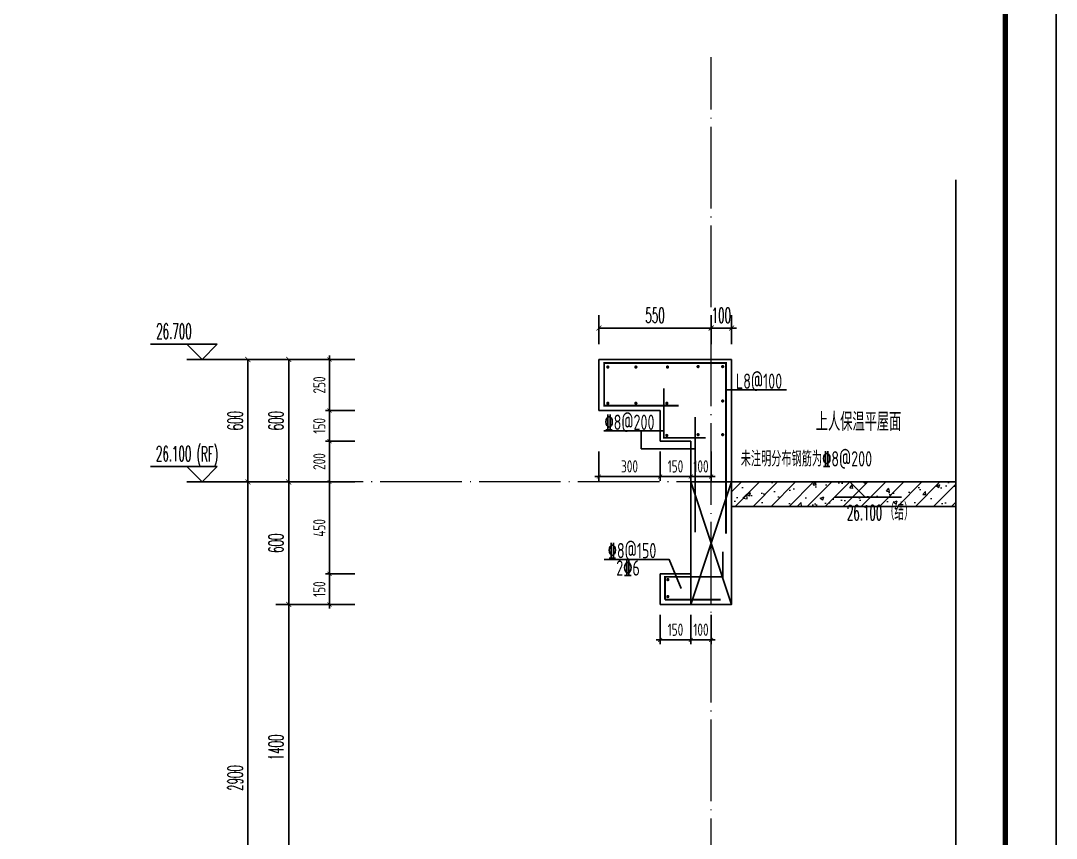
# Model space of a CAD drawing. Extents: x 826826 to 1642106, y -156213 to 399140.
# Drawn here: x 1590521 to 1595596, y 300521 to 304526 of the extents above; entities that cross this region are included whole.
import ezdxf

# ---------------------------------------------------------------- set-up
doc = ezdxf.new("R2010")
doc.units = 0
doc.header["$LTSCALE"] = 1000
doc.linetypes.add('DOTE', pattern=[2.42, 2, -0.2, 0.02, -0.2])
doc.layers.get('0').update_dxf_attribs({"linetype": 'CONTINUOUS'})
doc.layers.get('DEFPOINTS').update_dxf_attribs({"linetype": 'CONTINUOUS'})
for name, color, linetype in [('C-Sheet-图框', 101, 'CONTINUOUS'), ('DIM', 2, 'CONTINUOUS'), ('DIM_ELEV', 3, 'CONTINUOUS'), ('DIM_SYMB', 3, 'CONTINUOUS'), ('PUB_DIM', 3, 'CONTINUOUS'), ('PUB_TEXT', 2, 'CONTINUOUS'), ('REIN', 6, 'CONTINUOUS'), ('S-大样-砼线', 7, 'CONTINUOUS'), ('S-引出线', 40, 'CONTINUOUS'), ('TEXT', 2, 'CONTINUOUS'), ('WALL', 5, 'CONTINUOUS'), ('yichutu', 7, 'CONTINUOUS')]:
    doc.layers.add(name, color=color, linetype=linetype)
for name, color, linetype, lineweight in [('DOTE', 251, 'DOTE', 9), ('PUB_HATCH', 8, 'CONTINUOUS', 9), ('图框', 9, 'CONTINUOUS', 18)]:
    doc.layers.add(name, color=color, linetype=linetype, lineweight=lineweight)
doc.styles.add('_TCH_DIM', font='SIMPLEX.shx', dxfattribs={"width": 0.7, "bigfont": 'GBCBIG.shx'})
doc.styles.add('_TCH_DIM_T3', font='SIMPLEX.shx', dxfattribs={"width": 0.494118, "bigfont": 'GBCBIG.shx'})
doc.styles.add('TSSD_DIMENSION', font='Tssdeng.shx', dxfattribs={"width": 0.7, "bigfont": 'tssdchn.shx'})
doc.styles.add('TSSD_REIN', font='tssdeng.shx', dxfattribs={"width": 0.7, "height": 300, "bigfont": 'tssdchn.shx'})
doc.styles.add('宋体', font='', dxfattribs={"height": 50})
doc.styles.get('宋体').set_extended_font_data('SimSun')
doc.dimstyles.new('_TCH_ARCH&&25', dxfattribs={"dimtxt": 74.375, "dimasz": 25, "dimexe": 62.5, "dimexo": 75, "dimgap": 25, "dimtad": 1, "dimdec": 0, "dimzin": 0, "dimdsep": 46, "dimtxsty": '_TCH_DIM_T3', "dimblk": 'ARCHTICK', "dimcen": 0.09, "dimclrt": 7, "dimazin": 0, "dimtfac": 1, "dimtdec": 0, "dimtix": 1, "dimtmove": 2, "dimatfit": 3, "dimldrblk": 'ARCHTICK', "dimfxl": 0, "dimtolj": 1, "dimtzin": 0, "dimarcsym": 0})
doc.dimstyles.new('TSSD_20_20', dxfattribs={"dimtxt": 60, "dimasz": 20, "dimexe": 20, "dimexo": 50, "dimgap": 20, "dimtad": 1, "dimdec": 0, "dimzin": 0, "dimdsep": 46, "dimtxsty": 'TSSD_DIMENSION', "dimblk": 'ARCHTICK', "dimblk1": 'ARCHTICK', "dimblk2": 'ARCHTICK', "dimcen": 0, "dimdle": 20, "dimclrt": 7, "dimadec": 0, "dimazin": 0, "dimtfac": 1, "dimtdec": 0, "dimtix": 1, "dimtmove": 2, "dimatfit": 3, "dimfxl": 0, "dimtolj": 1, "dimtzin": 0, "dimarcsym": 0})

# ---------------------------------------------------------------- blocks, each defined once
blk = doc.blocks.new('GFDDDDRG')
at = {"layer": '图框'}
blk.add_lwpolyline([(923310, -107437), (923310, -159999), (893610, -159999), (893610, -107437)], close=True, dxfattribs=at)
blk.add_lwpolyline([(923310, -107437), (923310, -159999), (893610, -159999), (893610, -107437)], close=True, dxfattribs=at)
at = {"layer": '图框', "const_width": 50}
blk.add_lwpolyline([(894110, -159499), (922810, -159499), (922810, -108687), (894110, -108687)], close=True, dxfattribs=at)
blk = doc.blocks.new('yct-1051-594-26275-14850-25-1002.0')
at = {"layer": 'yichutu', "color": 7}
blk.add_lwpolyline([(0, 0), (0, 14850), (26275, 14850), (26275, 0)], close=True, dxfattribs=at)
blk = doc.blocks.new('A$C351C53CB')
at = {"layer": 'C-Sheet-图框', "color": 0}
for p, q in [((-1026.8, 1088.8), (-244, 1088.8)), ((-1026.8, 1088.8), (-244, 1088.8)), ((-726.4, 1088.8), (-726.4, 263.8)), ((-1026.8, 951.3), (-244, 951.3)), ((-1026.8, 813.8), (-244, 813.8)), ((-1026.8, 676.3), (-244, 676.3)), ((-1026.8, 538.8), (-244, 538.8)), ((-1026.8, 401.3), (-244, 401.3))]:
    blk.add_line(p, q, dxfattribs=at)
at = {"layer": 'C-Sheet-图框', "color": 0, "const_width": 6}
blk.add_lwpolyline([(-1026.8, 263.8), (-244, 263.8), (-244, 1226.3), (-1026.8, 1226.3)], close=True, dxfattribs=at)
at = {"layer": 'DIM_ELEV'}
for p, q in [((-150, 6475), (-478, 6475)), ((-225, 6400), (-300, 6475)), ((-225, 6400), (-150, 6475)), ((200, 6400), (-300, 6400)), ((-150, 5875), (-478, 5875)), ((-225, 5800), (-300, 5875)), ((-225, 5800), (-150, 5875)), ((200, 5800), (-300, 5800)), ((-150, 75), (-478, 75)), ((-225, 0), (-300, 75)), ((-225, 0), (-150, 75)), ((200, 0), (-300, 0))]:
    blk.add_line(p, q, dxfattribs=at)
at = {"layer": 'DIM_ELEV', "color": 1}
for p, q in [((-150, 2975), (-478, 2975)), ((-225, 2900), (-300, 2975)), ((-225, 2900), (-150, 2975)), ((200, 2900), (-300, 2900))]:
    blk.add_line(p, q, dxfattribs=at)
at = {"layer": 'PUB_TEXT', "style": '_TCH_DIM'}
for s, height, width, p in [('26.700', 74.38, 0.494118, (-449.1, 6501.3)), ('26.100', 74.38, 0.494118, (-450.5, 5901.3)), ('(RF)', 74.38, 0.494118, (-251.8, 5900)), ('楼层', 84.4, 0.7, (-927.6, 978.3)), ('标高H（m）', 84.4, 0.7, (-623.1, 989.4)), ('4', 74.4, 0.494118, (-883.3, 840.1)), ('8.700', 74.38, 0.494118, (-560, 842)), ('5', 74.4, 0.494118, (-883.3, 702.6)), ('11.600', 74.38, 0.494118, (-560, 704.5)), ('6', 74.4, 0.494118, (-883.3, 565.1)), ('14.500', 74.38, 0.494118, (-560, 567)), ('7', 74.4, 0.494118, (-883.3, 427.6)), ('17.400', 74.38, 0.494118, (-560, 429.5)), ('8', 74.4, 0.494118, (-883.3, 290.1)), ('20.300', 74.38, 0.494118, (-560, 292)), ('H', 74.4, 0.494118, (-480.6, 101.2)), ('(4~8F)', 74.38, 0.494118, (-424.8, 100))]:
    blk.add_text(s, height=height, dxfattribs=dict(at, width=width)).set_placement(p)
at = {"layer": 'PUB_TEXT', "color": 1, "style": '_TCH_DIM', "width": 0.494118}
for s, p in [('23.200', (-449.1, 3001.3)), ('(9F)', (-243.7, 3000))]:
    blk.add_text(s, height=74.38, dxfattribs=at).set_placement(p)
at = {"layer": 'PUB_TEXT', "color": 2, "style": '宋体', "width": 0.8}
blk.add_text('标准层标高对应表', height=56.96, dxfattribs=at).set_placement((-990.8, 1128.7))
blk = doc.blocks.new('_ArchTick')
at = {"color": 0, "linetype": 'ByBlock', "const_width": 0.15}
blk.add_lwpolyline([(-0.5, -0.5), (0.5, 0.5)], dxfattribs=at)
blk = doc.blocks.new('*D1263')
at = {"layer": 'DEFPOINTS', "color": 0}
for p in [(1593654.7, 301666.4), (1593804.7, 301666.4), (1593804.7, 301492.7)]:
    blk.add_point(p, dxfattribs=at)
at = {"layer": 'DIM', "color": 0, "lineweight": -2}
for p, q in [((1593654.7, 301616.4), (1593654.7, 301472.7)), ((1593804.7, 301616.4), (1593804.7, 301472.7)), ((1593634.7, 301492.7), (1593824.7, 301492.7))]:
    blk.add_line(p, q, dxfattribs=at)
at = {"layer": 'DIM', "color": 0, "lineweight": -2, "xscale": 20, "yscale": 20, "zscale": 20, "rotation": 180}
blk.add_blockref('_ArchTick', (1593654.7, 301492.7), dxfattribs=at)
at = {"layer": 'DIM', "color": 0, "lineweight": -2, "xscale": 20, "yscale": 20, "zscale": 20}
blk.add_blockref('_ArchTick', (1593804.7, 301492.7), dxfattribs=at)
at = {"layer": 'DIM', "color": 7, "insert": (1593729.7, 301542.7), "char_height": 60, "attachment_point": 5, "style": 'TSSD_DIMENSION'}
blk.add_mtext('\\A1;150', dxfattribs=at)
blk = doc.blocks.new('*D1264')
at = {"layer": 'DEFPOINTS', "color": 0}
for p in [(1593804.7, 301666.4), (1593904.7, 301666.4), (1593904.7, 301492.7)]:
    blk.add_point(p, dxfattribs=at)
at = {"layer": 'DIM', "color": 0, "lineweight": -2}
for p, q in [((1593804.7, 301616.4), (1593804.7, 301472.7)), ((1593904.7, 301616.4), (1593904.7, 301472.7)), ((1593804.7, 301492.7), (1593784.7, 301492.7)), ((1593804.7, 301492.7), (1593904.7, 301492.7)), ((1593904.7, 301492.7), (1593924.7, 301492.7))]:
    blk.add_line(p, q, dxfattribs=at)
at = {"layer": 'DIM', "color": 0, "lineweight": -2, "xscale": 20, "yscale": 20, "zscale": 20}
blk.add_blockref('_ArchTick', (1593804.7, 301492.7), dxfattribs=at)
at = {"layer": 'DIM', "color": 0, "lineweight": -2, "xscale": 20, "yscale": 20, "zscale": 20, "rotation": 180}
blk.add_blockref('_ArchTick', (1593904.7, 301492.7), dxfattribs=at)
at = {"layer": 'DIM', "color": 7, "insert": (1593854.7, 301542.7), "char_height": 60, "attachment_point": 5, "style": 'TSSD_DIMENSION'}
blk.add_mtext('\\A1;100', dxfattribs=at)
blk = doc.blocks.new('*D1265')
at = {"layer": 'DEFPOINTS', "color": 0}
for p in [(1593354.7, 302466.4), (1593654.7, 302466.4), (1593654.7, 302292.7)]:
    blk.add_point(p, dxfattribs=at)
at = {"layer": 'DIM', "color": 0, "lineweight": -2}
for p, q in [((1593354.7, 302416.4), (1593354.7, 302272.7)), ((1593654.7, 302416.4), (1593654.7, 302272.7)), ((1593334.7, 302292.7), (1593674.7, 302292.7))]:
    blk.add_line(p, q, dxfattribs=at)
at = {"layer": 'DIM', "color": 0, "lineweight": -2, "xscale": 20, "yscale": 20, "zscale": 20, "rotation": 180}
blk.add_blockref('_ArchTick', (1593354.7, 302292.7), dxfattribs=at)
at = {"layer": 'DIM', "color": 0, "lineweight": -2, "xscale": 20, "yscale": 20, "zscale": 20}
blk.add_blockref('_ArchTick', (1593654.7, 302292.7), dxfattribs=at)
at = {"layer": 'DIM', "color": 7, "insert": (1593504.7, 302342.7), "char_height": 60, "attachment_point": 5, "style": 'TSSD_DIMENSION'}
blk.add_mtext('\\A1;300', dxfattribs=at)
blk = doc.blocks.new('*D1266')
at = {"layer": 'DEFPOINTS', "color": 0}
for p in [(1593654.7, 302466.4), (1593804.7, 302466.4), (1593804.7, 302292.7)]:
    blk.add_point(p, dxfattribs=at)
at = {"layer": 'DIM', "color": 0, "lineweight": -2}
for p, q in [((1593654.7, 302416.4), (1593654.7, 302272.7)), ((1593804.7, 302416.4), (1593804.7, 302272.7)), ((1593634.7, 302292.7), (1593824.7, 302292.7))]:
    blk.add_line(p, q, dxfattribs=at)
at = {"layer": 'DIM', "color": 0, "lineweight": -2, "xscale": 20, "yscale": 20, "zscale": 20, "rotation": 180}
blk.add_blockref('_ArchTick', (1593654.7, 302292.7), dxfattribs=at)
at = {"layer": 'DIM', "color": 0, "lineweight": -2, "xscale": 20, "yscale": 20, "zscale": 20}
blk.add_blockref('_ArchTick', (1593804.7, 302292.7), dxfattribs=at)
at = {"layer": 'DIM', "color": 7, "insert": (1593729.7, 302342.7), "char_height": 60, "attachment_point": 5, "style": 'TSSD_DIMENSION'}
blk.add_mtext('\\A1;150', dxfattribs=at)
blk = doc.blocks.new('*D1267')
at = {"layer": 'DEFPOINTS', "color": 0}
for p in [(1593804.7, 302466.4), (1593904.7, 302466.4), (1593904.7, 302292.7)]:
    blk.add_point(p, dxfattribs=at)
at = {"layer": 'DIM', "color": 0, "lineweight": -2}
for p, q in [((1593804.7, 302416.4), (1593804.7, 302272.7)), ((1593904.7, 302416.4), (1593904.7, 302272.7)), ((1593804.7, 302292.7), (1593784.7, 302292.7)), ((1593804.7, 302292.7), (1593904.7, 302292.7)), ((1593904.7, 302292.7), (1593924.7, 302292.7))]:
    blk.add_line(p, q, dxfattribs=at)
at = {"layer": 'DIM', "color": 0, "lineweight": -2, "xscale": 20, "yscale": 20, "zscale": 20}
blk.add_blockref('_ArchTick', (1593804.7, 302292.7), dxfattribs=at)
at = {"layer": 'DIM', "color": 0, "lineweight": -2, "xscale": 20, "yscale": 20, "zscale": 20, "rotation": 180}
blk.add_blockref('_ArchTick', (1593904.7, 302292.7), dxfattribs=at)
at = {"layer": 'DIM', "color": 7, "insert": (1593854.7, 302342.7), "char_height": 60, "attachment_point": 5, "style": 'TSSD_DIMENSION'}
blk.add_mtext('\\A1;100', dxfattribs=at)
blk = doc.blocks.new('*D1268')
at = {"layer": 'DEFPOINTS', "color": 0}
for p in [(1593904.7, 303020.5), (1593354.7, 302866.4), (1593904.7, 302866.4)]:
    blk.add_point(p, dxfattribs=at)
at = {"layer": 'PUB_DIM', "color": 0, "lineweight": -2}
for p, q in [((1593354.7, 302941.4), (1593354.7, 303083)), ((1593904.7, 302941.4), (1593904.7, 303083)), ((1593354.7, 303020.5), (1593904.7, 303020.5))]:
    blk.add_line(p, q, dxfattribs=at)
at = {"layer": 'PUB_DIM', "color": 0, "lineweight": -2, "xscale": 25, "yscale": 25, "zscale": 25, "rotation": 180}
blk.add_blockref('_ArchTick', (1593354.7, 303020.5), dxfattribs=at)
at = {"layer": 'PUB_DIM', "color": 0, "lineweight": -2, "xscale": 25, "yscale": 25, "zscale": 25}
blk.add_blockref('_ArchTick', (1593904.7, 303020.5), dxfattribs=at)
at = {"layer": 'PUB_DIM', "color": 7, "insert": (1593629.7, 303082.7), "char_height": 74.38, "attachment_point": 5, "style": '_TCH_DIM_T3'}
blk.add_mtext('\\A1;550', dxfattribs=at)
blk = doc.blocks.new('*D1269')
at = {"layer": 'DEFPOINTS', "color": 0}
for p in [(1594004.7, 303020.5), (1593904.7, 302866.4), (1594004.7, 302866.4)]:
    blk.add_point(p, dxfattribs=at)
at = {"layer": 'PUB_DIM', "color": 0, "lineweight": -2}
for p, q in [((1593904.7, 302941.4), (1593904.7, 303083)), ((1594004.7, 302941.4), (1594004.7, 303083)), ((1593904.7, 303020.5), (1593879.7, 303020.5)), ((1593904.7, 303020.5), (1594004.7, 303020.5)), ((1594004.7, 303020.5), (1594029.7, 303020.5))]:
    blk.add_line(p, q, dxfattribs=at)
at = {"layer": 'PUB_DIM', "color": 0, "lineweight": -2, "xscale": 25, "yscale": 25, "zscale": 25}
blk.add_blockref('_ArchTick', (1593904.7, 303020.5), dxfattribs=at)
at = {"layer": 'PUB_DIM', "color": 0, "lineweight": -2, "xscale": 25, "yscale": 25, "zscale": 25, "rotation": 180}
blk.add_blockref('_ArchTick', (1594004.7, 303020.5), dxfattribs=at)
at = {"layer": 'PUB_DIM', "color": 7, "insert": (1593954.7, 303082.7), "char_height": 74.38, "attachment_point": 5, "style": '_TCH_DIM_T3'}
blk.add_mtext('\\A1;100', dxfattribs=at)
blk = doc.blocks.new('*D1270')
at = {"layer": 'DEFPOINTS', "color": 0}
for p in [(1592034.5, 302866.4), (1592209.1, 302866.4), (1592209.1, 302616.4)]:
    blk.add_point(p, dxfattribs=at)
at = {"layer": 'DIM', "color": 0, "lineweight": -2}
for p, q in [((1592159.1, 302866.4), (1592014.5, 302866.4)), ((1592034.5, 302596.4), (1592034.5, 302886.4)), ((1592159.1, 302616.4), (1592014.5, 302616.4))]:
    blk.add_line(p, q, dxfattribs=at)
at = {"layer": 'DIM', "color": 0, "lineweight": -2, "xscale": 20, "yscale": 20, "zscale": 20}
for p, rotation in [((1592034.5, 302866.4), 90), ((1592034.5, 302616.4), 270)]:
    blk.add_blockref('_ArchTick', p, dxfattribs=dict(at, rotation=rotation))
at = {"layer": 'DIM', "color": 7, "insert": (1591984.5, 302741.4), "char_height": 60, "attachment_point": 5, "rotation": 90, "style": 'TSSD_DIMENSION'}
blk.add_mtext('\\A1;250', dxfattribs=at)
blk = doc.blocks.new('*D1271')
at = {"layer": 'DEFPOINTS', "color": 0}
for p in [(1592034.5, 302616.4), (1592209.1, 302616.4), (1592209.1, 302466.4)]:
    blk.add_point(p, dxfattribs=at)
at = {"layer": 'DIM', "color": 0, "lineweight": -2}
for p, q in [((1592159.1, 302616.4), (1592014.5, 302616.4)), ((1592034.5, 302446.4), (1592034.5, 302636.4)), ((1592159.1, 302466.4), (1592014.5, 302466.4))]:
    blk.add_line(p, q, dxfattribs=at)
at = {"layer": 'DIM', "color": 0, "lineweight": -2, "xscale": 20, "yscale": 20, "zscale": 20}
for p, rotation in [((1592034.5, 302616.4), 90), ((1592034.5, 302466.4), 270)]:
    blk.add_blockref('_ArchTick', p, dxfattribs=dict(at, rotation=rotation))
at = {"layer": 'DIM', "color": 7, "insert": (1591984.5, 302541.4), "char_height": 60, "attachment_point": 5, "rotation": 90, "style": 'TSSD_DIMENSION'}
blk.add_mtext('\\A1;150', dxfattribs=at)
blk = doc.blocks.new('*D1272')
at = {"layer": 'DEFPOINTS', "color": 0}
for p in [(1592034.5, 302466.4), (1592209.1, 302466.4), (1592209.1, 302266.4)]:
    blk.add_point(p, dxfattribs=at)
at = {"layer": 'DIM', "color": 0, "lineweight": -2}
for p, q in [((1592159.1, 302466.4), (1592014.5, 302466.4)), ((1592034.5, 302246.4), (1592034.5, 302486.4)), ((1592159.1, 302266.4), (1592014.5, 302266.4))]:
    blk.add_line(p, q, dxfattribs=at)
at = {"layer": 'DIM', "color": 0, "lineweight": -2, "xscale": 20, "yscale": 20, "zscale": 20}
for p, rotation in [((1592034.5, 302466.4), 90), ((1592034.5, 302266.4), 270)]:
    blk.add_blockref('_ArchTick', p, dxfattribs=dict(at, rotation=rotation))
at = {"layer": 'DIM', "color": 7, "insert": (1591984.5, 302366.4), "char_height": 60, "attachment_point": 5, "rotation": 90, "style": 'TSSD_DIMENSION'}
blk.add_mtext('\\A1;200', dxfattribs=at)
blk = doc.blocks.new('*D1273')
at = {"layer": 'DEFPOINTS', "color": 0}
for p in [(1592034.5, 302266.4), (1592209.1, 302266.4), (1592209.1, 301816.4)]:
    blk.add_point(p, dxfattribs=at)
at = {"layer": 'DIM', "color": 0, "lineweight": -2}
for p, q in [((1592034.5, 301796.4), (1592034.5, 302286.4)), ((1592159.1, 302266.4), (1592014.5, 302266.4)), ((1592159.1, 301816.4), (1592014.5, 301816.4))]:
    blk.add_line(p, q, dxfattribs=at)
at = {"layer": 'DIM', "color": 0, "lineweight": -2, "xscale": 20, "yscale": 20, "zscale": 20}
for p, rotation in [((1592034.5, 302266.4), 90), ((1592034.5, 301816.4), 270)]:
    blk.add_blockref('_ArchTick', p, dxfattribs=dict(at, rotation=rotation))
at = {"layer": 'DIM', "color": 7, "insert": (1591984.5, 302041.4), "char_height": 60, "attachment_point": 5, "rotation": 90, "style": 'TSSD_DIMENSION'}
blk.add_mtext('\\A1;450', dxfattribs=at)
blk = doc.blocks.new('*D1274')
at = {"layer": 'DEFPOINTS', "color": 0}
for p in [(1592034.5, 301816.4), (1592209.1, 301816.4), (1592209.1, 301666.4)]:
    blk.add_point(p, dxfattribs=at)
at = {"layer": 'DIM', "color": 0, "lineweight": -2}
for p, q in [((1592034.5, 301646.4), (1592034.5, 301836.4)), ((1592159.1, 301816.4), (1592014.5, 301816.4)), ((1592159.1, 301666.4), (1592014.5, 301666.4))]:
    blk.add_line(p, q, dxfattribs=at)
at = {"layer": 'DIM', "color": 0, "lineweight": -2, "xscale": 20, "yscale": 20, "zscale": 20}
for p, rotation in [((1592034.5, 301816.4), 90), ((1592034.5, 301666.4), 270)]:
    blk.add_blockref('_ArchTick', p, dxfattribs=dict(at, rotation=rotation))
at = {"layer": 'DIM', "color": 7, "insert": (1591984.5, 301741.4), "char_height": 60, "attachment_point": 5, "rotation": 90, "style": 'TSSD_DIMENSION'}
blk.add_mtext('\\A1;150', dxfattribs=at)
blk = doc.blocks.new('*D1289')
at = {"layer": 'DEFPOINTS', "color": 0}
for p in [(1591834.5, 301666.4), (1592134.5, 301666.4), (1592134.5, 300266.4)]:
    blk.add_point(p, dxfattribs=at)
at = {"layer": 'PUB_DIM', "color": 0, "lineweight": -2}
for p, q in [((1592059.5, 301666.4), (1591772, 301666.4)), ((1591834.5, 300266.4), (1591834.5, 301666.4)), ((1592059.5, 300266.4), (1591772, 300266.4))]:
    blk.add_line(p, q, dxfattribs=at)
at = {"layer": 'PUB_DIM', "color": 0, "lineweight": -2, "xscale": 25, "yscale": 25, "zscale": 25}
for p, rotation in [((1591834.5, 301666.4), 90), ((1591834.5, 300266.4), 270)]:
    blk.add_blockref('_ArchTick', p, dxfattribs=dict(at, rotation=rotation))
at = {"layer": 'PUB_DIM', "color": 7, "insert": (1591772.3, 300966.4), "char_height": 74.38, "attachment_point": 5, "rotation": 90, "style": '_TCH_DIM_T3'}
blk.add_mtext('\\A1;1400', dxfattribs=at)
blk = doc.blocks.new('*D1290')
at = {"layer": 'DEFPOINTS', "color": 0}
for p in [(1591834.5, 302266.4), (1592134.5, 302266.4), (1592134.5, 301666.4)]:
    blk.add_point(p, dxfattribs=at)
at = {"layer": 'PUB_DIM', "color": 0, "lineweight": -2}
for p, q in [((1592059.5, 302266.4), (1591772, 302266.4)), ((1591834.5, 301666.4), (1591834.5, 302266.4)), ((1592059.5, 301666.4), (1591772, 301666.4))]:
    blk.add_line(p, q, dxfattribs=at)
at = {"layer": 'PUB_DIM', "color": 0, "lineweight": -2, "xscale": 25, "yscale": 25, "zscale": 25}
for p, rotation in [((1591834.5, 302266.4), 90), ((1591834.5, 301666.4), 270)]:
    blk.add_blockref('_ArchTick', p, dxfattribs=dict(at, rotation=rotation))
at = {"layer": 'PUB_DIM', "color": 7, "insert": (1591772.3, 301966.4), "char_height": 74.38, "attachment_point": 5, "rotation": 90, "style": '_TCH_DIM_T3'}
blk.add_mtext('\\A1;600', dxfattribs=at)
blk = doc.blocks.new('*D1291')
at = {"layer": 'DEFPOINTS', "color": 0}
for p in [(1591834.5, 302866.4), (1592134.5, 302866.4), (1592134.5, 302266.4)]:
    blk.add_point(p, dxfattribs=at)
at = {"layer": 'PUB_DIM', "color": 0, "lineweight": -2}
for p, q in [((1592059.5, 302866.4), (1591772, 302866.4)), ((1591834.5, 302266.4), (1591834.5, 302866.4)), ((1592059.5, 302266.4), (1591772, 302266.4))]:
    blk.add_line(p, q, dxfattribs=at)
at = {"layer": 'PUB_DIM', "color": 0, "lineweight": -2, "xscale": 25, "yscale": 25, "zscale": 25}
for p, rotation in [((1591834.5, 302866.4), 90), ((1591834.5, 302266.4), 270)]:
    blk.add_blockref('_ArchTick', p, dxfattribs=dict(at, rotation=rotation))
at = {"layer": 'PUB_DIM', "color": 7, "insert": (1591772.3, 302566.4), "char_height": 74.38, "attachment_point": 5, "rotation": 90, "style": '_TCH_DIM_T3'}
blk.add_mtext('\\A1;600', dxfattribs=at)
blk = doc.blocks.new('*D1297')
at = {"layer": 'DEFPOINTS', "color": 0}
for p in [(1591634.5, 302266.4), (1592134.5, 302266.4), (1592134.5, 299366.4)]:
    blk.add_point(p, dxfattribs=at)
at = {"layer": 'PUB_DIM', "color": 0, "lineweight": -2}
for p, q in [((1592059.5, 302266.4), (1591572, 302266.4)), ((1591634.5, 299366.4), (1591634.5, 302266.4)), ((1592059.5, 299366.4), (1591572, 299366.4))]:
    blk.add_line(p, q, dxfattribs=at)
at = {"layer": 'PUB_DIM', "color": 0, "lineweight": -2, "xscale": 25, "yscale": 25, "zscale": 25}
for p, rotation in [((1591634.5, 302266.4), 90), ((1591634.5, 299366.4), 270)]:
    blk.add_blockref('_ArchTick', p, dxfattribs=dict(at, rotation=rotation))
at = {"layer": 'PUB_DIM', "color": 7, "insert": (1591572.3, 300816.4), "char_height": 74.38, "attachment_point": 5, "rotation": 90, "style": '_TCH_DIM_T3'}
blk.add_mtext('\\A1;2900', dxfattribs=at)
blk = doc.blocks.new('*D1298')
at = {"layer": 'DEFPOINTS', "color": 0}
for p in [(1591634.5, 302866.4), (1592134.5, 302866.4), (1592134.5, 302266.4)]:
    blk.add_point(p, dxfattribs=at)
at = {"layer": 'PUB_DIM', "color": 0, "lineweight": -2}
for p, q in [((1592059.5, 302866.4), (1591572, 302866.4)), ((1591634.5, 302266.4), (1591634.5, 302866.4)), ((1592059.5, 302266.4), (1591572, 302266.4))]:
    blk.add_line(p, q, dxfattribs=at)
at = {"layer": 'PUB_DIM', "color": 0, "lineweight": -2, "xscale": 25, "yscale": 25, "zscale": 25}
for p, rotation in [((1591634.5, 302866.4), 90), ((1591634.5, 302266.4), 270)]:
    blk.add_blockref('_ArchTick', p, dxfattribs=dict(at, rotation=rotation))
at = {"layer": 'PUB_DIM', "color": 7, "insert": (1591572.3, 302566.4), "char_height": 74.38, "attachment_point": 5, "rotation": 90, "style": '_TCH_DIM_T3'}
blk.add_mtext('\\A1;600', dxfattribs=at)
blk = doc.blocks.new('20210810.12293333')
at = {"layer": 'REIN', "const_width": 9}
for points in [[(366.8, 974.1), (1.3, 974.1), (1.3, 1182.5), (599, 1182.5), (599, 347.5)], [(447.9, 353.1), (447.9, 917.8)], [(299.3, 23.5), (299.3, 135.2), (583.1, 135.2), (583.1, 258.2)]]:
    blk.add_lwpolyline(points, dxfattribs=at)
at = {"layer": 'REIN', "const_width": 8}
for points in [[(15.6, 1162.9, 1), (23.6, 1162.9, 1)], [(153, 1162.9, 1), (161, 1162.9, 1)], [(307.9, 1162.9, 1), (315.9, 1162.9, 1)], [(457.7, 1165.1, 1), (465.7, 1165.1, 1)], [(578.4, 1165.1, 1), (586.4, 1165.1, 1)], [(15.6, 985.4, 1), (23.6, 985.4, 1)], [(153, 985.4, 1), (161, 985.4, 1)], [(304.5, 985.4, 1), (312.5, 985.4, 1)], [(578.4, 996.6, 1), (586.4, 996.6, 1)], [(304.5, 827.9, 1), (312.5, 827.9, 1)], [(457.7, 831.7, 1), (465.7, 831.7, 1)], [(578.4, 831.7, 1), (586.4, 831.7, 1)], [(309.5, 121.6, 1), (317.5, 121.6, 1)], [(309.5, 38.7, 1), (317.5, 38.7, 1)]]:
    blk.add_lwpolyline(points, format="xyb", close=True, dxfattribs=at)
at = {"layer": 'REIN'}
for points in [[(293.9, 1058.5, 9, 9, 0), (293.9, 815.8, 9, 9, 0), (498.4, 815.8, 9, 9, 0)], [(299.3, 23.5, 9, 9, 0), (571.8, 23.5, 9, 9, 0)]]:
    blk.add_lwpolyline(points, format="xyseb", dxfattribs=at)
at = {"layer": 'S-大样-砼线'}
for p, q in [((425.8, 600), (625.8, 0)), ((625.8, 600), (425.8, 0))]:
    blk.add_line(p, q, dxfattribs=at)
blk.add_lwpolyline([(625.8, 600), (425.8, 600), (425.8, 0), (625.8, 0)], close=True, dxfattribs=at)
at = {"layer": 'S-引出线'}
for p, q in [((595, 1052), (895.1, 1052)), ((0, 850.8), (293.9, 850.8)), ((183.6, 761.6), (183.6, 850.8)), ((447.9, 761.6), (183.6, 761.6))]:
    blk.add_line(p, q, dxfattribs=at)
blk.add_lwpolyline([(378.5, 78), (320.5, 219.5), (2, 219.5)], dxfattribs=at)
at = {"layer": 'TEXT', "style": 'TSSD_REIN', "width": 0.7}
for s, p in [('L8@100', (647.1, 1056.1)), ('%%1328@200', (3.1, 854.9)), ('未注明分布钢筋为%%1328@200', (670.8, 675.8)), ('%%1328@150', (19.1, 226.3)), ('2%%1326', (60.9, 141.1))]:
    blk.add_text(s, height=75, rotation=0, dxfattribs=at).set_placement(p)

msp = doc.modelspace()

# ---------------------------------------------------------------- hatches: boundary and pattern name
at = {"layer": 'PUB_HATCH'}
h = msp.add_hatch(dxfattribs=at)
h.set_pattern_fill('钢筋混凝土', color=256, scale=25, style=0)
h.set_pattern_definition([(45, (689015.794, 456209.414), (-44.194174, 44.194174), []), (50, (689015.8, 456209.41), (179.315046, -15.688034), [18.75, -206.25]), (355, (689015.8, 456209.41), (-34.687833, 188.048033), [15, -165]), (100.4514, (689030.74, 456208.1), (144.627345, 172.359886), [15.935047, -175.285528]), (46.1842, (689015.8, 456259.41), (266.81026, -41.379754), [28.125, -309.375]), (96.6356, (689038.03, 456255.97), (233.66568, 243.52947), [23.90257, -262.92825]), (351.1842, (689015.8, 456259.41), (233.66549, 243.52965), [22.5, -247.5]), (21, (689040.8, 456246.91), (149.226763, -100.654723), [18.75, -206.25]), (326, (689040.8, 456246.91), (60.828833, 181.28751), [15, -165]), (71.4514, (689053.23, 456238.53), (210.055657, 80.632624), [15.935047, -175.285528]), (37.5, (689015.794, 456209.414), (3.039964, 83.2234635), [0, -163, 0, -167.5, 0, -165.625]), (7.5, (689015.79, 456209.41), (65.767384, 98.602928), [0, -95.5, 0, -159.25, 0, -63.125]), (327.5, (688960.044, 456209.414), (133.455609, -5.638718), [0, -62.5, 0, -195, 0, -258.75]), (317.5, (688935.04, 456209.41), (145.796542, 25.026246), [0, -81.25, 0, -129.5, 0, -183.75])])
h.paths.add_polyline_path([(1594004.69, 302266.38), (1594004.69, 302146.38), (1595103.21, 302146.38), (1595103.21, 302266.38)])

# ---------------------------------------------------------------- linework, layer by layer
at = {"layer": 'DIM_ELEV', "color": 3}
for p, q in [((1594584.67, 302266.38), (1594509.67, 302191.38)), ((1594584.67, 302266.38), (1594659.67, 302191.38)), ((1594509.67, 302191.38), (1594837.67, 302191.38))]:
    msp.add_line(p, q, dxfattribs=at)
at = {"layer": 'DIM_SYMB'}
msp.add_lwpolyline([(1595103.21, 303746.38), (1595103.21, 295084.51), (1595155.71, 295065.4), (1595050.71, 295046.88), (1595103.21, 295028.26), (1595103.21, 286366.38)], dxfattribs=at)
at = {"layer": 'DOTE', "color": 1, "linetype": 'DOTE', "ltscale": 0.2}
for p, q in [((1593904.69, 286666.38), (1593904.69, 304346.39)), ((1595103.21, 302266.39), (1592134.49, 302266.39))]:
    msp.add_line(p, q, dxfattribs=at)
at = {"layer": 'WALL'}
for p, q in [((1594004.69, 302866.37), (1593354.69, 302866.39)), ((1593354.69, 302866.39), (1593354.69, 302616.38)), ((1594004.69, 302266.38), (1594004.69, 302866.37)), ((1593354.69, 302616.38), (1593654.69, 302616.38)), ((1593654.69, 302616.38), (1593654.69, 302466.38)), ((1593654.69, 302466.38), (1593804.69, 302466.38)), ((1593804.69, 302466.38), (1593804.69, 301816.38)), ((1595103.21, 302266.38), (1594004.69, 302266.38)), ((1595103.21, 302146.38), (1595103.21, 302266.38)), ((1595103.21, 302146.38), (1594004.69, 302146.38)), ((1594004.69, 301666.38), (1594004.69, 302146.38)), ((1593804.69, 301816.38), (1593654.69, 301816.38)), ((1593654.69, 301816.38), (1593654.69, 301666.38)), ((1593654.69, 301666.38), (1594004.69, 301666.38))]:
    msp.add_line(p, q, dxfattribs=at)

# ---------------------------------------------------------------- block references
at = {"xscale": 0.5, "yscale": 0.5, "zscale": 0.5}
msp.add_blockref('GFDDDDRG', (1133941.4, 362492.89), dxfattribs=at)
msp.add_blockref('A$C351C53CB', (1591634.49, 296466.38))
at = {"layer": 'TEXT'}
msp.add_blockref('20210810.12293333', (1593378.94, 301666.41), dxfattribs=at)
at = {"layer": 'yichutu', "rotation": 270}
msp.add_blockref('yct-1051-594-26275-14850-25-1002.0', (1580746.29, 308774.41), dxfattribs=at)

# ---------------------------------------------------------------- texts
at = {"layer": 'DIM_ELEV', "color": 7, "style": '_TCH_DIM'}
for s, height, width, p in [('26.100', 74.375, 0.494118, (1594570.12, 302078.86)), ('（结）', 84.397, 0.7, (1594755.62, 302078.86))]:
    msp.add_text(s, height=height, dxfattribs=dict(at, width=width)).set_placement(p)
at = {"layer": 'PUB_TEXT', "style": 'TSSD_REIN', "width": 0.7}
msp.add_text('上人保温平屋面', height=90, dxfattribs=at).set_placement((1594417.62, 302516.2))

# ---------------------------------------------------------------- dimensions: what is measured, and where the dimension line sits
at = {"layer": 'DIM'}
for p1, p2, distance, picture, middle in [((1592209.1, 302616.38), (1592209.1, 302866.38), 174.61, '*D1270', (1591984.49, 302741.38)), ((1592209.1, 302466.38), (1592209.1, 302616.38), 174.61, '*D1271', (1591984.49, 302541.38)), ((1592209.1, 302266.38), (1592209.1, 302466.38), 174.61, '*D1272', (1591984.49, 302366.38)), ((1593354.69, 302466.38), (1593654.69, 302466.38), -173.71, '*D1265', (1593504.69, 302342.67)), ((1593654.69, 302466.38), (1593804.69, 302466.38), -173.71, '*D1266', (1593729.69, 302342.67)), ((1593804.69, 302466.38), (1593904.69, 302466.38), -173.71, '*D1267', (1593854.69, 302342.67)), ((1592209.1, 301816.38), (1592209.1, 302266.38), 174.61, '*D1273', (1591984.49, 302041.38)), ((1592209.1, 301666.38), (1592209.1, 301816.38), 174.61, '*D1274', (1591984.49, 301741.38)), ((1593654.69, 301666.38), (1593804.69, 301666.38), -173.71, '*D1263', (1593729.69, 301542.67)), ((1593804.69, 301666.38), (1593904.69, 301666.38), -173.71, '*D1264', (1593854.69, 301542.67))]:
    dim = msp.add_aligned_dim(p1=p1, p2=p2, distance=distance, dimstyle='TSSD_20_20', dxfattribs=at)
    dim.commit()
    dim.dimension.update_dxf_attribs({"geometry": picture, "text_midpoint": middle})
at = {"layer": 'PUB_DIM'}
for p1, p2, distance, picture, middle in [((1593354.69, 302866.38), (1593904.69, 302866.38), 154.16, '*D1268', (1593629.69, 303082.73)), ((1593904.69, 302866.38), (1594004.69, 302866.38), 154.16, '*D1269', (1593954.69, 303082.73)), ((1592134.49, 302266.38), (1592134.49, 302866.38), 500, '*D1298', (1591572.3, 302566.38)), ((1592134.49, 302266.38), (1592134.49, 302866.38), 300, '*D1291', (1591772.3, 302566.38)), ((1592134.49, 299366.38), (1592134.49, 302266.38), 500, '*D1297', (1591572.3, 300816.38)), ((1592134.49, 301666.37), (1592134.49, 302266.38), 300, '*D1290', (1591772.3, 301966.38)), ((1592134.49, 300266.38), (1592134.49, 301666.37), 300, '*D1289', (1591772.3, 300966.38))]:
    dim = msp.add_aligned_dim(p1=p1, p2=p2, distance=distance, dimstyle='_TCH_ARCH&&25', dxfattribs=at)
    dim.commit()
    dim.dimension.update_dxf_attribs({"geometry": picture, "text_midpoint": middle})

doc.saveas('drawing.dxf')
